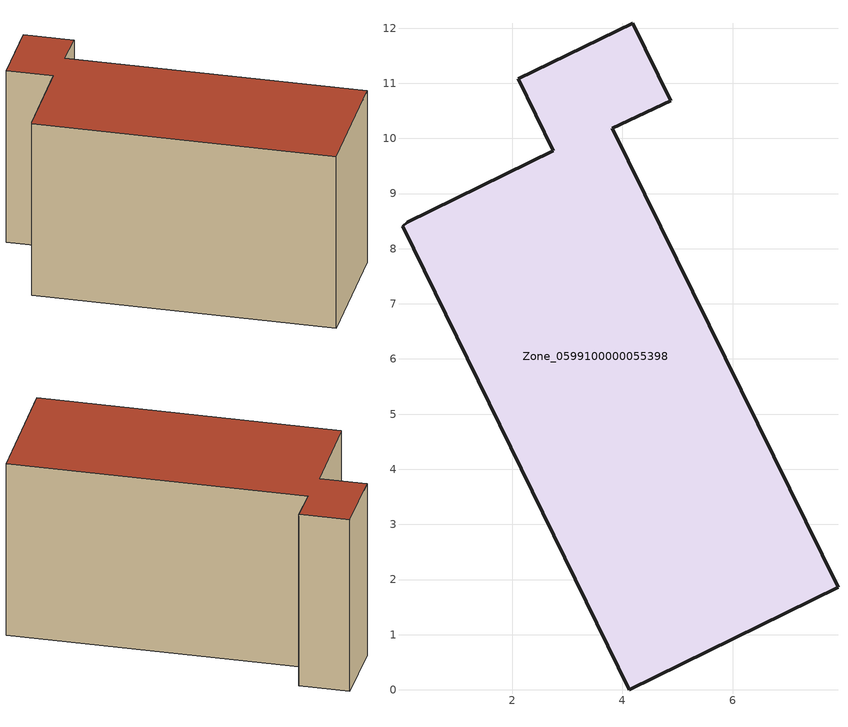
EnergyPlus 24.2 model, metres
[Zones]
Zone_0599100000055398
 floor ground (C_G): 0.1,8.48 2.75,9.78 2.11,11.08 4.19,12.09 4.88,10.69 3.82,10.19 7.91,1.86 4.13,0 0.01,8.41 z0
 wall outside (C_F): 4.13,0 7.91,1.86 3.82,10.19 4.88,10.69 4.19,12.09 2.11,11.08 2.75,9.78 0.1,8.48 0.01,8.41 4.13,0 z0:5.87
 roof outside (C_R): 2.75,9.78 0.1,8.48 0.01,8.41 4.13,0 7.91,1.86 3.82,10.19 4.88,10.69 4.19,12.09 2.11,11.08 z5.87
[BUILDING]
Pand.0599100000055398: North Axis=0; Terrain=City; Loads Convergence Tolerance Value=0.04; Temperature Convergence Tolerance Value=0.4; Solar Distribution=FullExterior; Maximum Number of Warmup Days=25; Minimum Number of Warmup Days=1
[Site:Location]
Rotterdam.The.Hague.AP_ZH_NLD Design_Conditions: Latitude=51.96; Longitude=4.45; Time Zone=1; Elevation=-4.5
[SITE:GROUNDTEMPERATURE:BUILDINGSURFACE]
18, 18, 18, 18, 18, 18, 18, 18, 18, 18, 18, 18
[MATERIAL] Thermal Absorptance=0.9; Solar Absorptance=0.7; Visible Absorptance=0.7
Name | Roughness | Thickness | Conductivity | Density | Specific Heat
G.TI.1946-1964 | MediumSmooth | 0.15 | 1 | 540 | 1210
F.TI.1946-1964 | Rough | 0.3 | 0.857143 | 1920 | 840
R.TI.1946-1964 | MediumRough | 0.2 | 0.277778 | 1500 | 1000
[CONSTRUCTION]
C_G: G.TI.1946-1964
C_F: F.TI.1946-1964
C_R: R.TI.1946-1964
[ZONE]
Zone_0599100000055398: Type=1; Multiplier=1; Ceiling Height=Autocalculate; Volume=Autocalculate; Floor Area=autocalculate; Part of Total Floor Area=Yes
[ZONEINFILTRATION:DESIGNFLOWRATE]
Infil_Zone_0599100000055398: Zone or ZoneList or Space or SpaceList=Zone_0599100000055398; Schedule=AlwaysOn; Design Flow Rate Calculation Method=Flow/Area; Flow Rate per Floor Area=0.003; Constant Term Coefficient=1; Temperature Term Coefficient=0; Velocity Term Coefficient=0; Velocity Squared Term Coefficient=0
[HVACTEMPLATE:ZONE:IDEALLOADSAIRSYSTEM]
Zone_0599100000055398: Maximum Heating Supply Air Temperature=50; Minimum Cooling Supply Air Temperature=13; Maximum Heating Supply Air Humidity Ratio=0.0156; Minimum Cooling Supply Air Humidity Ratio=0.0077; Heating Limit=NoLimit; Cooling Limit=NoLimit; Dehumidification Control Type=ConstantSensibleHeatRatio; Cooling Sensible Heat Ratio=0.7; Dehumidification Setpoint=60; Humidification Control Type=None; Humidification Setpoint=30; Outdoor Air Method=None; Outdoor Air Flow Rate per Person=0.00944; Outdoor Air Flow Rate per Zone Floor Area=0; Outdoor Air Flow Rate per Zone=0; Demand Controlled Ventilation Type=None; Outdoor Air Economizer Type=NoEconomizer; Heat Recovery Type=None; Sensible Heat Recovery Effectiveness=0.7; Latent Heat Recovery Effectiveness=0.65
[ZONECONTROL:THERMOSTAT]
ThermostatControl_Zone_0599100000055398: Zone or ZoneList=Zone_0599100000055398; Control Type Schedule=DualSetpointControlType; Control 1=Thermostat_Zone_0599100000055398; Temperature Difference Between Cutout And Setpoint=0
[THERMOSTATSETPOINT:DUALSETPOINT]
Thermostat_Zone_0599100000055398: Heating Setpoint Temperature Schedule=HeatingSetpoint_Zone_0599100000055398; Cooling Setpoint Temperature Schedule=CoolingSetpoint_Zone_0599100000055398
[SCHEDULE:COMPACT]
HeatingSetpoint_Zone_0599100000055398: Through: 12/31, For: AllDays, Until: 24:00, 21
CoolingSetpoint_Zone_0599100000055398: Through: 12/31, For: AllDays, Until: 24:00, 24
DualSetpointControlType: Through: 12/31, For: AllDays, Until: 24:00, 4
AlwaysOn: Through: 12/31, For: AllDays, Until: 24:00, 1
